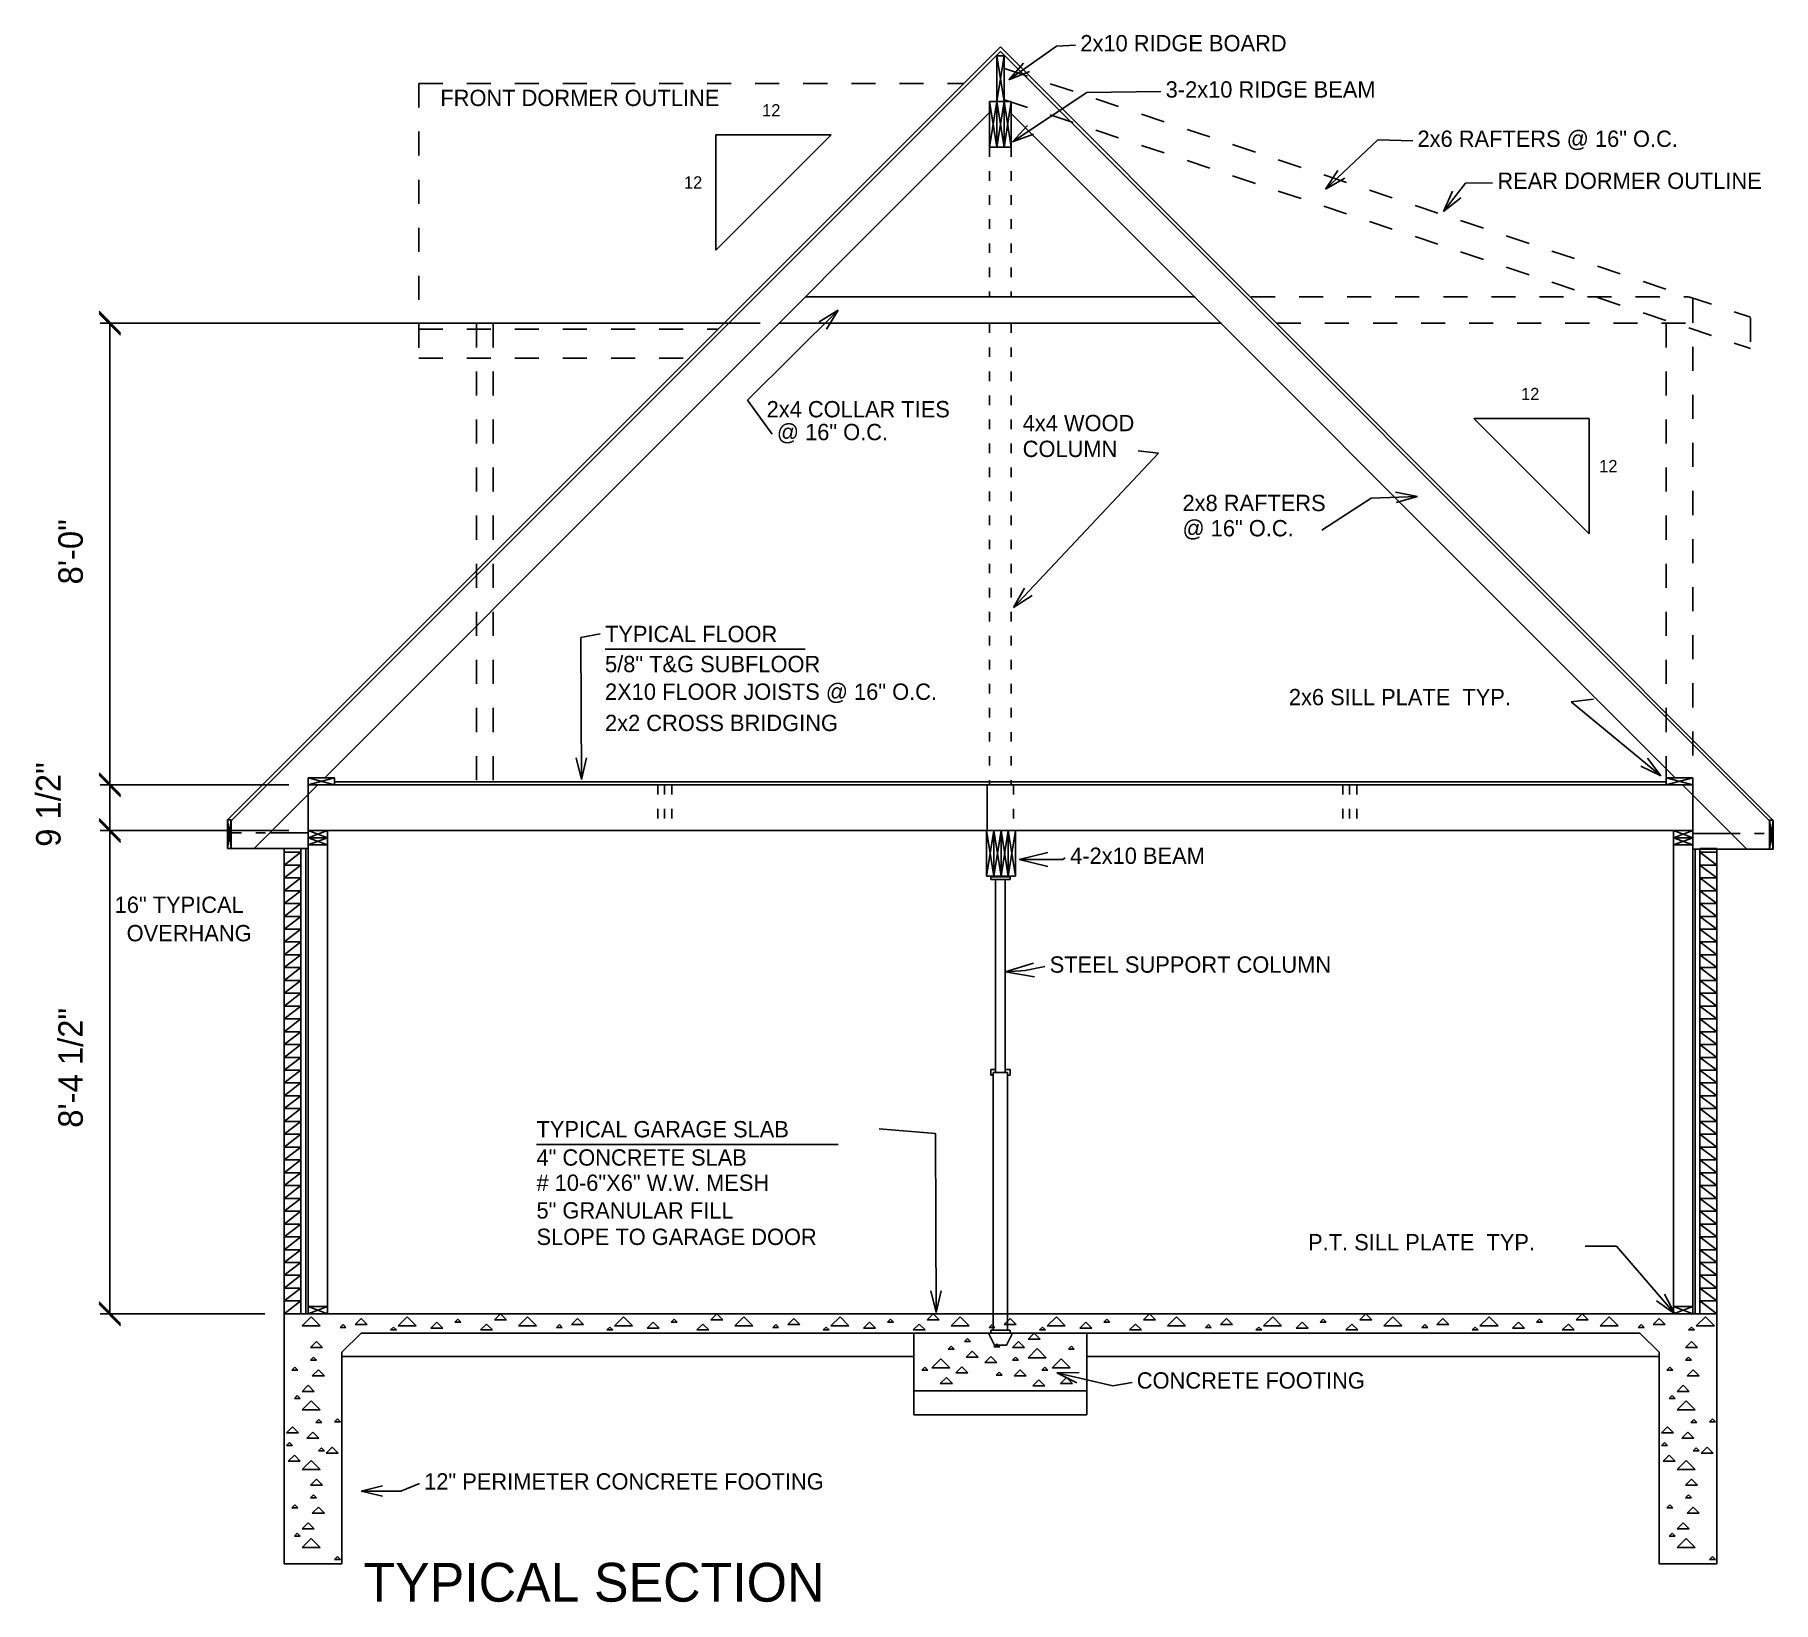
# Model space of a CAD drawing. Extents: x -337 to 25, y 2057 to 2383.
import ezdxf

# ---------------------------------------------------------------- set-up
doc = ezdxf.new("R2010")
doc.units = 0
doc.linetypes.add('MEDIUM', pattern=[10, 5, -5])
doc.linetypes.add('SMALL', pattern=[5, 2, -3])
for name, color, linetype in [('LAYER_11', 11, 'CONTINUOUS'), ('LAYER_12', 12, 'CONTINUOUS'), ('LAYER_14', 14, 'CONTINUOUS'), ('LAYER_2', 2, 'CONTINUOUS'), ('LAYER_3', 3, 'CONTINUOUS'), ('LAYER_4', 4, 'CONTINUOUS')]:
    doc.layers.add(name, color=color, linetype=linetype)

msp = doc.modelspace()

# ---------------------------------------------------------------- linework, layer by layer
at = {"layer": 'LAYER_11'}
for p, q in [((-318.75, 2321.25), (-323.25, 2325.75)), ((-318.75, 2321), (-323.25, 2325.5)), ((-318.75, 2320.75), (-323.25, 2325.25)), ((-321, 2227.25), (-321, 2323.25)), ((-318.75, 2225.25), (-323.25, 2229.75)), ((-323.25, 2229.75), (-318.75, 2225.25)), ((-318.75, 2225), (-323.25, 2229.5)), ((-323.25, 2229.5), (-318.75, 2225)), ((-318.75, 2224.75), (-323.25, 2229.25)), ((-323.25, 2229.25), (-318.75, 2224.75)), ((-321, 2217.75), (-321, 2227.25)), ((-318.75, 2215.75), (-323.25, 2220.25)), ((-323.25, 2220.25), (-318.75, 2215.75)), ((-318.75, 2215.5), (-323.25, 2220)), ((-323.25, 2220), (-318.75, 2215.5)), ((-318.75, 2215.25), (-323.25, 2219.75)), ((-323.25, 2219.75), (-318.75, 2215.25)), ((-321, 2117.25), (-321, 2217.75)), ((-323.25, 2119.75), (-318.75, 2115.25)), ((-323.25, 2119.5), (-318.75, 2115)), ((-323.25, 2119.25), (-318.75, 2114.75))]:
    msp.add_line(p, q, dxfattribs=at)
at = {"layer": 'LAYER_14'}
for p, q in [((-194.94, 2362.47), (-170.94, 2362.47)), ((-194.94, 2362.47), (-194.94, 2338.47)), ((-194.94, 2338.47), (-170.94, 2362.47)), ((-13.31, 2303.47), (-37.31, 2303.47)), ((-13.31, 2279.47), (-37.31, 2303.47)), ((-13.31, 2303.47), (-13.31, 2279.47)), ((-137.75, 2208.12), (-137.75, 2207.56)), ((-133.75, 2208.12), (-137.75, 2208.12)), ((-133.75, 2207.56), (-137.75, 2207.56)), ((-136.75, 2207.56), (-136.75, 2167.46)), ((-134.75, 2207.56), (-134.75, 2167.46)), ((-133.75, 2208.12), (-133.75, 2207.56)), ((-137.75, 2168.03), (-136.75, 2168.03)), ((-137.75, 2168.03), (-137.75, 2166.9)), ((-137.75, 2166.9), (-137.25, 2166.9)), ((-137.25, 2167.46), (-137.25, 2113.81)), ((-137.25, 2167.46), (-134.25, 2167.46)), ((-134.75, 2168.03), (-133.75, 2168.03)), ((-134.25, 2167.46), (-134.25, 2113.81)), ((-134.25, 2166.9), (-133.75, 2166.9)), ((-133.75, 2168.03), (-133.75, 2166.9)), ((-137.75, 2113.81), (-137.75, 2113.25)), ((-133.75, 2113.81), (-137.75, 2113.81)), ((-133.75, 2113.25), (-137.75, 2113.25)), ((-133.75, 2113.81), (-133.75, 2113.25))]:
    msp.add_line(p, q, dxfattribs=at)
at = {"layer": 'LAYER_2'}
for p, q in [((-296.5, 2220), (-135.75, 2380.75)), ((-295.75, 2219.75), (-135.75, 2379.75)), ((-135.75, 2380.75), (25, 2219.87)), ((-135.75, 2379.75), (24.25, 2219.75)), ((-136.5, 2378.88), (-135, 2378.88)), ((-136.5, 2378.88), (-136.5, 2369.38)), ((-136.5, 2369.38), (-135, 2378.88)), ((-135, 2369.38), (-136.5, 2378.88)), ((-135, 2378.88), (-135, 2369.38)), ((-138, 2369.38), (-136.5, 2369.38)), ((-138, 2369.38), (-138, 2359.88)), ((-138, 2359.88), (-136.5, 2369.38)), ((-136.5, 2359.88), (-138, 2369.38)), ((-136.5, 2369.5), (-136.5, 2368.5)), ((-136.5, 2369.38), (-135, 2369.38)), ((-136.5, 2369.38), (-135, 2369.38)), ((-136.5, 2369.38), (-136.5, 2359.88)), ((-136.5, 2359.88), (-135, 2369.38)), ((-135, 2359.88), (-136.5, 2369.38)), ((-136.5, 2369.38), (-136.5, 2359.88)), ((-135, 2369.5), (-135, 2368.5)), ((-135, 2369.38), (-135, 2359.88)), ((-135, 2369.38), (-133.5, 2369.38)), ((-135, 2369.38), (-135, 2359.88)), ((-135, 2359.88), (-133.5, 2369.38)), ((-133.5, 2359.88), (-135, 2369.38)), ((-133.5, 2369.38), (-133.5, 2359.88)), ((-276.25, 2228.75), (-138.12, 2367)), ((-133.5, 2366.88), (4.62, 2228.75)), ((-138, 2359.88), (-136.5, 2359.88)), ((-136.5, 2359.88), (-135, 2359.88)), ((-135, 2359.88), (-133.5, 2359.88)), ((-176.25, 2328.75), (-95.25, 2328.75)), ((-181.75, 2323.25), (-89.75, 2323.25)), ((-279.75, 2228.75), (-274.25, 2228.75)), ((-279.75, 2228.75), (-279.75, 2227.25)), ((-279.75, 2227.25), (-274.25, 2228.75)), ((-274.25, 2227.25), (-279.75, 2228.75)), ((-274.25, 2228.75), (-274.25, 2227.25)), ((-274.25, 2227.88), (2.75, 2227.88)), ((2.75, 2228.75), (8.25, 2228.75)), ((2.75, 2228.75), (2.75, 2227.25)), ((2.75, 2227.25), (8.25, 2228.75)), ((8.25, 2227.25), (2.75, 2228.75)), ((8.25, 2228.75), (8.25, 2227.25)), ((-291, 2214), (-277.75, 2227.25)), ((-279.75, 2227.25), (8.25, 2227.25)), ((-279.75, 2227.25), (-279.75, 2217.75)), ((-279.75, 2227.25), (-274.25, 2227.25)), ((-138.5, 2227.25), (-138.5, 2217.75)), ((2.75, 2227.25), (8.25, 2227.25)), ((6.12, 2227.25), (19.5, 2213.88)), ((8.25, 2227.25), (8.25, 2217.75)), ((-296.5, 2220), (-295.75, 2220)), ((-296.5, 2220), (-296.5, 2214)), ((-296.5, 2214), (-295.75, 2220)), ((-295.75, 2214), (-296.5, 2220)), ((-295.75, 2220), (-295.75, 2214)), ((-287.75, 2217.25), (-279.75, 2217.25)), ((-279.75, 2217.75), (8.25, 2217.75)), ((-279.75, 2217.75), (-279.75, 2117.25)), ((-275.75, 2217.75), (-279.75, 2217.75)), ((-279.75, 2216.25), (-275.75, 2217.75)), ((-279.75, 2217.75), (-275.75, 2216.25)), ((-275.75, 2217.75), (-275.75, 2117.25)), ((-138.62, 2217.75), (-137.12, 2217.75)), ((-138.62, 2217.75), (-138.62, 2208.25)), ((-138.62, 2208.25), (-137.12, 2217.75)), ((-137.12, 2208.25), (-138.62, 2217.75)), ((-137.12, 2217.75), (-137.12, 2208.25)), ((-137.12, 2217.75), (-135.62, 2217.75)), ((-137.12, 2217.75), (-137.12, 2208.25)), ((-137.12, 2208.25), (-135.62, 2217.75)), ((-135.62, 2208.25), (-137.12, 2217.75)), ((-135.62, 2217.75), (-135.62, 2208.25)), ((-135.62, 2217.75), (-134.12, 2217.75)), ((-135.62, 2217.75), (-135.62, 2208.25)), ((-135.62, 2208.25), (-134.12, 2217.75)), ((-134.12, 2208.25), (-135.62, 2217.75)), ((-134.12, 2217.75), (-134.12, 2208.25)), ((-134.12, 2217.75), (-132.62, 2217.75)), ((-134.12, 2217.75), (-134.12, 2208.25)), ((-134.12, 2208.25), (-132.62, 2217.75)), ((-132.62, 2208.25), (-134.12, 2217.75)), ((-132.62, 2217.75), (-132.62, 2208.25)), ((4.25, 2217.75), (4.25, 2117.25)), ((8.25, 2217.75), (4.25, 2217.75)), ((4.25, 2216.25), (8.25, 2217.75)), ((4.25, 2217.75), (8.25, 2216.25)), ((8.25, 2217.75), (8.25, 2117.25)), ((8.25, 2217.12), (16.12, 2217.12)), ((24.25, 2219.88), (25, 2219.88)), ((24.25, 2219.88), (24.25, 2213.88)), ((24.25, 2213.88), (25, 2219.88)), ((25, 2213.88), (24.25, 2219.88)), ((25, 2219.88), (25, 2213.88)), ((-296.5, 2214), (-279.75, 2214)), ((-296.5, 2214), (-295.75, 2214)), ((-284.75, 2214), (-281.25, 2214)), ((-284.75, 2214), (-284.75, 2117.25)), ((-284.75, 2213.25), (-281.25, 2213.25)), ((-284.75, 2210.58), (-281.25, 2213.25)), ((-281.25, 2214), (-281.25, 2117.25)), ((-280.25, 2214), (-280.25, 2117.25)), ((-279.75, 2216.25), (-275.75, 2216.25)), ((-279.75, 2216.25), (-275.75, 2214.75)), ((-279.75, 2214.75), (-275.75, 2216.25)), ((-279.75, 2214.75), (-275.75, 2214.75)), ((4.25, 2216.25), (8.25, 2216.25)), ((4.25, 2216.25), (8.25, 2214.75)), ((4.25, 2214.75), (8.25, 2216.25)), ((4.25, 2214.75), (8.25, 2214.75)), ((8.25, 2213.88), (25, 2213.88)), ((8.75, 2213.88), (8.75, 2117.25)), ((9.75, 2214), (13.25, 2214)), ((9.75, 2214), (9.75, 2117.25)), ((9.75, 2213.25), (13.25, 2213.25)), ((13.25, 2210.58), (9.75, 2213.25)), ((13.25, 2214), (13.25, 2117.25)), ((24.25, 2213.88), (25, 2213.88)), ((-284.75, 2210.58), (-281.25, 2210.58)), ((-284.75, 2207.91), (-281.25, 2210.58)), ((9.75, 2210.58), (13.25, 2210.58)), ((13.25, 2207.91), (9.75, 2210.58)), ((-284.75, 2207.91), (-281.25, 2207.91)), ((-284.75, 2205.25), (-281.25, 2207.91)), ((-138.62, 2208.25), (-137.12, 2208.25)), ((-137.12, 2208.25), (-135.62, 2208.25)), ((-135.62, 2208.25), (-134.12, 2208.25)), ((-134.12, 2208.25), (-132.62, 2208.25)), ((9.75, 2207.91), (13.25, 2207.91)), ((13.25, 2205.25), (9.75, 2207.91)), ((-284.75, 2205.25), (-281.25, 2205.25)), ((-284.75, 2202.58), (-281.25, 2205.25)), ((-284.75, 2202.58), (-281.25, 2202.58)), ((-284.75, 2199.91), (-281.25, 2202.58)), ((9.75, 2205.25), (13.25, 2205.25)), ((13.25, 2202.58), (9.75, 2205.25)), ((9.75, 2202.58), (13.25, 2202.58)), ((13.25, 2199.91), (9.75, 2202.58)), ((-284.75, 2199.91), (-281.25, 2199.91)), ((-284.75, 2197.25), (-281.25, 2199.91)), ((9.75, 2199.91), (13.25, 2199.91)), ((13.25, 2197.25), (9.75, 2199.91)), ((-284.75, 2197.25), (-281.25, 2197.25)), ((-284.75, 2194.58), (-281.25, 2197.25)), ((9.75, 2197.25), (13.25, 2197.25)), ((13.25, 2194.58), (9.75, 2197.25)), ((-284.75, 2194.58), (-281.25, 2194.58)), ((-284.75, 2191.91), (-281.25, 2194.58)), ((-284.75, 2191.91), (-281.25, 2191.91)), ((-284.75, 2189.25), (-281.25, 2191.91)), ((9.75, 2194.58), (13.25, 2194.58)), ((13.25, 2191.91), (9.75, 2194.58)), ((9.75, 2191.91), (13.25, 2191.91)), ((13.25, 2189.25), (9.75, 2191.91)), ((-284.75, 2189.25), (-281.25, 2189.25)), ((-284.75, 2186.58), (-281.25, 2189.25)), ((9.75, 2189.25), (13.25, 2189.25)), ((13.25, 2186.58), (9.75, 2189.25)), ((-284.75, 2186.58), (-281.25, 2186.58)), ((-284.75, 2183.91), (-281.25, 2186.58)), ((9.75, 2186.58), (13.25, 2186.58)), ((13.25, 2183.91), (9.75, 2186.58)), ((-284.75, 2183.91), (-281.25, 2183.91)), ((-284.75, 2181.25), (-281.25, 2183.91)), ((-284.75, 2181.25), (-281.25, 2181.25)), ((-284.75, 2178.58), (-281.25, 2181.25)), ((9.75, 2183.91), (13.25, 2183.91)), ((13.25, 2181.25), (9.75, 2183.91)), ((9.75, 2181.25), (13.25, 2181.25)), ((13.25, 2178.58), (9.75, 2181.25)), ((-284.75, 2178.58), (-281.25, 2178.58)), ((-284.75, 2175.91), (-281.25, 2178.58)), ((9.75, 2178.58), (13.25, 2178.58)), ((13.25, 2175.91), (9.75, 2178.58)), ((-284.75, 2175.91), (-281.25, 2175.91)), ((-284.75, 2173.25), (-281.25, 2175.91)), ((9.75, 2175.91), (13.25, 2175.91)), ((13.25, 2173.25), (9.75, 2175.91)), ((-284.75, 2173.25), (-281.25, 2173.25)), ((-284.75, 2170.58), (-281.25, 2173.25)), ((-284.75, 2170.58), (-281.25, 2170.58)), ((-284.75, 2167.92), (-281.25, 2170.58)), ((9.75, 2173.25), (13.25, 2173.25)), ((13.25, 2170.58), (9.75, 2173.25)), ((9.75, 2170.58), (13.25, 2170.58)), ((13.25, 2167.92), (9.75, 2170.58)), ((-284.75, 2167.92), (-281.25, 2167.92)), ((-284.75, 2165.25), (-281.25, 2167.92)), ((9.75, 2167.92), (13.25, 2167.92)), ((13.25, 2165.25), (9.75, 2167.92)), ((-284.75, 2165.25), (-281.25, 2165.25)), ((-284.75, 2162.58), (-281.25, 2165.25)), ((-284.75, 2162.58), (-281.25, 2162.58)), ((-284.75, 2159.92), (-281.25, 2162.58)), ((9.75, 2165.25), (13.25, 2165.25)), ((13.25, 2162.58), (9.75, 2165.25)), ((9.75, 2162.58), (13.25, 2162.58)), ((13.25, 2159.92), (9.75, 2162.58)), ((-284.75, 2159.92), (-281.25, 2159.92)), ((-284.75, 2157.25), (-281.25, 2159.92)), ((9.75, 2159.92), (13.25, 2159.92)), ((13.25, 2157.25), (9.75, 2159.92)), ((-284.75, 2157.25), (-281.25, 2157.25)), ((-284.75, 2154.58), (-281.25, 2157.25)), ((9.75, 2157.25), (13.25, 2157.25)), ((13.25, 2154.58), (9.75, 2157.25)), ((-284.75, 2154.58), (-281.25, 2154.58)), ((-284.75, 2151.92), (-281.25, 2154.58)), ((-284.75, 2151.92), (-281.25, 2151.92)), ((-284.75, 2149.25), (-281.25, 2151.92)), ((9.75, 2154.58), (13.25, 2154.58)), ((13.25, 2151.92), (9.75, 2154.58)), ((9.75, 2151.92), (13.25, 2151.92)), ((13.25, 2149.25), (9.75, 2151.92)), ((-284.75, 2149.25), (-281.25, 2149.25)), ((-284.75, 2146.58), (-281.25, 2149.25)), ((9.75, 2149.25), (13.25, 2149.25)), ((13.25, 2146.58), (9.75, 2149.25)), ((-284.75, 2146.58), (-281.25, 2146.58)), ((-284.75, 2143.92), (-281.25, 2146.58)), ((9.75, 2146.58), (13.25, 2146.58)), ((13.25, 2143.92), (9.75, 2146.58)), ((-284.75, 2143.92), (-281.25, 2143.92)), ((-284.75, 2141.25), (-281.25, 2143.92)), ((-284.75, 2141.25), (-281.25, 2141.25)), ((-284.75, 2138.58), (-281.25, 2141.25)), ((9.75, 2143.92), (13.25, 2143.92)), ((13.25, 2141.25), (9.75, 2143.92)), ((9.75, 2141.25), (13.25, 2141.25)), ((13.25, 2138.58), (9.75, 2141.25)), ((-284.75, 2138.58), (-281.25, 2138.58)), ((-284.75, 2135.92), (-281.25, 2138.58)), ((9.75, 2138.58), (13.25, 2138.58)), ((13.25, 2135.92), (9.75, 2138.58)), ((-284.75, 2135.92), (-281.25, 2135.92)), ((-284.75, 2133.25), (-281.25, 2135.92)), ((9.75, 2135.92), (13.25, 2135.92)), ((13.25, 2133.25), (9.75, 2135.92)), ((-284.75, 2133.25), (-281.25, 2133.25)), ((-284.75, 2130.58), (-281.25, 2133.25)), ((-284.75, 2130.58), (-281.25, 2130.58)), ((-284.75, 2127.92), (-281.25, 2130.58)), ((9.75, 2133.25), (13.25, 2133.25)), ((13.25, 2130.58), (9.75, 2133.25)), ((9.75, 2130.58), (13.25, 2130.58)), ((13.25, 2127.92), (9.75, 2130.58)), ((-284.75, 2127.92), (-281.25, 2127.92)), ((-284.75, 2125.25), (-281.25, 2127.92)), ((9.75, 2127.92), (13.25, 2127.92)), ((13.25, 2125.25), (9.75, 2127.92)), ((-284.75, 2125.25), (-281.25, 2125.25)), ((-284.75, 2122.58), (-281.25, 2125.25)), ((9.75, 2125.25), (13.25, 2125.25)), ((13.25, 2122.58), (9.75, 2125.25)), ((-284.75, 2122.58), (-281.25, 2122.58)), ((-284.75, 2119.92), (-281.25, 2122.58)), ((-284.75, 2119.92), (-281.25, 2119.92)), ((-284.75, 2117.25), (-281.25, 2119.92)), ((9.75, 2122.58), (13.25, 2122.58)), ((13.25, 2119.92), (9.75, 2122.58)), ((9.75, 2119.92), (13.25, 2119.92)), ((13.25, 2117.25), (9.75, 2119.92)), ((-284.75, 2117.25), (-281.25, 2117.25)), ((-284.75, 2117.25), (13.25, 2117.25)), ((-284.75, 2117.25), (-284.75, 2117.25)), ((-284.75, 2117.25), (-284.75, 2117.25)), ((-284.75, 2117.25), (-284.75, 2065.25)), ((-281, 2114.75), (-279.12, 2116.62)), ((-279.75, 2118.75), (-275.75, 2118.75)), ((-279.75, 2118.75), (-275.75, 2117.25)), ((-279.75, 2117.25), (-275.75, 2118.75)), ((-275.75, 2117.25), (-279.75, 2117.25)), ((-279.12, 2116.62), (-277.25, 2114.75)), ((-270, 2115), (-268.75, 2116.25)), ((-268.75, 2116.25), (-267.5, 2115)), ((-261, 2114.75), (-259.12, 2116.62)), ((-259.12, 2116.62), (-257.25, 2114.75)), ((-254.25, 2114.25), (-253, 2115.5)), ((-253, 2115.5), (-251.75, 2114.25)), ((-249.25, 2115.5), (-248.62, 2116.12)), ((-249.25, 2115.5), (-248, 2115.5)), ((-248.62, 2116.12), (-248, 2115.5)), ((-241, 2116), (-239.75, 2117.25)), ((-241, 2116), (-238.5, 2116)), ((-239.75, 2117.25), (-238.5, 2116)), ((-236, 2114.75), (-234.12, 2116.62)), ((-234.12, 2116.62), (-232.25, 2114.75)), ((-225, 2115), (-223.75, 2116.25)), ((-223.75, 2116.25), (-222.5, 2115)), ((-216, 2114.75), (-214.12, 2116.62)), ((-214.12, 2116.62), (-212.25, 2114.75)), ((-209.25, 2114.25), (-208, 2115.5)), ((-208, 2115.5), (-206.75, 2114.25)), ((-204.25, 2115.5), (-203.62, 2116.12)), ((-204.25, 2115.5), (-203, 2115.5)), ((-203.62, 2116.12), (-203, 2115.5)), ((-196, 2116), (-194.75, 2117.25)), ((-196, 2116), (-193.5, 2116)), ((-194.75, 2117.25), (-193.5, 2116)), ((-191, 2114.75), (-189.12, 2116.62)), ((-189.12, 2116.62), (-187.25, 2114.75)), ((-180, 2115), (-178.75, 2116.25)), ((-178.75, 2116.25), (-177.5, 2115)), ((-171, 2114.75), (-169.12, 2116.62)), ((-169.12, 2116.62), (-167.25, 2114.75)), ((-164.25, 2114.25), (-163, 2115.5)), ((-163, 2115.5), (-161.75, 2114.25)), ((-159.25, 2115.5), (-158.62, 2116.12)), ((-159.25, 2115.5), (-158, 2115.5)), ((-158.62, 2116.12), (-158, 2115.5)), ((-151, 2116), (-149.75, 2117.25)), ((-151, 2116), (-148.5, 2116)), ((-149.75, 2117.25), (-148.5, 2116)), ((-146, 2114.75), (-144.12, 2116.62)), ((-144.12, 2116.62), (-142.25, 2114.75)), ((-135, 2115), (-133.75, 2116.25)), ((-133.75, 2116.25), (-132.5, 2115)), ((-126, 2114.75), (-124.12, 2116.62)), ((-124.12, 2116.62), (-122.25, 2114.75)), ((-119.25, 2114.25), (-118, 2115.5)), ((-118, 2115.5), (-116.75, 2114.25)), ((-114.25, 2115.5), (-113.62, 2116.12)), ((-114.25, 2115.5), (-113, 2115.5)), ((-113.62, 2116.12), (-113, 2115.5)), ((-106, 2116), (-104.75, 2117.25)), ((-106, 2116), (-103.5, 2116)), ((-104.75, 2117.25), (-103.5, 2116)), ((-101, 2114.75), (-99.12, 2116.62)), ((-99.12, 2116.62), (-97.25, 2114.75)), ((-90, 2115), (-88.75, 2116.25)), ((-88.75, 2116.25), (-87.5, 2115)), ((-81, 2114.75), (-79.12, 2116.62)), ((-79.12, 2116.62), (-77.25, 2114.75)), ((-74.25, 2114.25), (-73, 2115.5)), ((-73, 2115.5), (-71.75, 2114.25)), ((-69.25, 2115.5), (-68.62, 2116.12)), ((-69.25, 2115.5), (-68, 2115.5)), ((-68.62, 2116.12), (-68, 2115.5)), ((-61, 2116), (-59.75, 2117.25)), ((-61, 2116), (-58.5, 2116)), ((-59.75, 2117.25), (-58.5, 2116)), ((-56, 2114.75), (-54.12, 2116.62)), ((-54.12, 2116.62), (-52.25, 2114.75)), ((-45, 2115), (-43.75, 2116.25)), ((-43.75, 2116.25), (-42.5, 2115)), ((-36, 2114.75), (-34.12, 2116.62)), ((-34.12, 2116.62), (-32.25, 2114.75)), ((-29.25, 2114.25), (-28, 2115.5)), ((-28, 2115.5), (-26.75, 2114.25)), ((-24.25, 2115.5), (-23.62, 2116.12)), ((-24.25, 2115.5), (-23, 2115.5)), ((-23.62, 2116.12), (-23, 2115.5)), ((-16, 2116), (-14.75, 2117.25)), ((-16, 2116), (-13.5, 2116)), ((-14.75, 2117.25), (-13.5, 2116)), ((-11, 2114.75), (-9.12, 2116.62)), ((-9.12, 2116.62), (-7.25, 2114.75)), ((0, 2115), (1.25, 2116.25)), ((1.25, 2116.25), (2.5, 2115)), ((4.25, 2118.75), (8.25, 2118.75)), ((4.25, 2118.75), (8.25, 2117.25)), ((4.25, 2117.25), (8.25, 2118.75)), ((8.25, 2117.25), (4.25, 2117.25)), ((9, 2114.75), (10.88, 2116.62)), ((9.75, 2117.25), (13.25, 2117.25)), ((10.88, 2116.62), (12.75, 2114.75)), ((13.25, 2117.25), (13.25, 2117.25)), ((13.25, 2117.25), (13.25, 2117.25)), ((13.25, 2065.25), (13.25, 2117.25)), ((-281, 2114.75), (-277.25, 2114.75)), ((-273.12, 2114.38), (-272.5, 2115)), ((-273.12, 2114.38), (-271.88, 2114.38)), ((-268.75, 2113.25), (-272.75, 2109.25)), ((-272.5, 2115), (-271.88, 2114.38)), ((-270, 2115), (-267.5, 2115)), ((-268.75, 2113.25), (-2.75, 2113.25)), ((-262.62, 2113.88), (-262, 2114.5)), ((-262.62, 2113.88), (-261.38, 2113.88)), ((-262, 2114.5), (-261.38, 2113.88)), ((-261, 2114.75), (-257.25, 2114.75)), ((-254.25, 2114.25), (-251.75, 2114.25)), ((-243.88, 2113.88), (-242.62, 2115.12)), ((-243.88, 2113.88), (-241.38, 2113.88)), ((-242.62, 2115.12), (-241.38, 2113.88)), ((-236, 2114.75), (-232.25, 2114.75)), ((-228.12, 2114.38), (-227.5, 2115)), ((-228.12, 2114.38), (-226.88, 2114.38)), ((-227.5, 2115), (-226.88, 2114.38)), ((-225, 2115), (-222.5, 2115)), ((-217.62, 2113.88), (-217, 2114.5)), ((-217.62, 2113.88), (-216.38, 2113.88)), ((-217, 2114.5), (-216.38, 2113.88)), ((-216, 2114.75), (-212.25, 2114.75)), ((-209.25, 2114.25), (-206.75, 2114.25)), ((-198.88, 2113.88), (-197.62, 2115.12)), ((-198.88, 2113.88), (-196.38, 2113.88)), ((-197.62, 2115.12), (-196.38, 2113.88)), ((-191, 2114.75), (-187.25, 2114.75)), ((-183.12, 2114.38), (-182.5, 2115)), ((-183.12, 2114.38), (-181.88, 2114.38)), ((-182.5, 2115), (-181.88, 2114.38)), ((-180, 2115), (-177.5, 2115)), ((-172.62, 2113.88), (-172, 2114.5)), ((-172.62, 2113.88), (-171.38, 2113.88)), ((-172, 2114.5), (-171.38, 2113.88)), ((-171, 2114.75), (-167.25, 2114.75)), ((-164.25, 2114.25), (-161.75, 2114.25)), ((-153.88, 2113.88), (-152.62, 2115.12)), ((-153.88, 2113.88), (-151.38, 2113.88)), ((-153.75, 2113.25), (-153.75, 2101.25)), ((-153.75, 2113.25), (-138.25, 2113.25)), ((-152.62, 2115.12), (-151.38, 2113.88)), ((-146, 2114.75), (-142.25, 2114.75)), ((-143.25, 2111.5), (-142.62, 2112.12)), ((-142.62, 2112.12), (-142, 2111.5)), ((-138.25, 2113.25), (-137, 2110.75)), ((-138.12, 2114.38), (-137.5, 2115)), ((-138.12, 2114.38), (-136.88, 2114.38)), ((-137.5, 2115), (-136.88, 2114.38)), ((-135, 2115), (-132.5, 2115)), ((-133.25, 2113.25), (-134.5, 2110.75)), ((-117.75, 2113.25), (-133.25, 2113.25)), ((-130, 2112), (-128.75, 2113.25)), ((-130, 2112), (-127.5, 2112)), ((-128.75, 2113.25), (-127.5, 2112)), ((-127.62, 2113.88), (-127, 2114.5)), ((-127.62, 2113.88), (-126.38, 2113.88)), ((-127, 2114.5), (-126.38, 2113.88)), ((-126, 2114.75), (-122.25, 2114.75)), ((-119.25, 2114.25), (-116.75, 2114.25)), ((-117.75, 2113.25), (-117.75, 2101.25)), ((-108.88, 2113.88), (-107.62, 2115.12)), ((-108.88, 2113.88), (-106.38, 2113.88)), ((-107.62, 2115.12), (-106.38, 2113.88)), ((-101, 2114.75), (-97.25, 2114.75)), ((-93.12, 2114.38), (-92.5, 2115)), ((-93.12, 2114.38), (-91.88, 2114.38)), ((-92.5, 2115), (-91.88, 2114.38)), ((-90, 2115), (-87.5, 2115)), ((-82.62, 2113.88), (-82, 2114.5)), ((-82.62, 2113.88), (-81.38, 2113.88)), ((-82, 2114.5), (-81.38, 2113.88)), ((-81, 2114.75), (-77.25, 2114.75)), ((-74.25, 2114.25), (-71.75, 2114.25)), ((-63.88, 2113.88), (-62.62, 2115.12)), ((-63.88, 2113.88), (-61.38, 2113.88)), ((-62.62, 2115.12), (-61.38, 2113.88)), ((-56, 2114.75), (-52.25, 2114.75)), ((-48.12, 2114.38), (-47.5, 2115)), ((-48.12, 2114.38), (-46.88, 2114.38)), ((-47.5, 2115), (-46.88, 2114.38)), ((-45, 2115), (-42.5, 2115)), ((-37.62, 2113.88), (-37, 2114.5)), ((-37.62, 2113.88), (-36.38, 2113.88)), ((-37, 2114.5), (-36.38, 2113.88)), ((-36, 2114.75), (-32.25, 2114.75)), ((-29.25, 2114.25), (-26.75, 2114.25)), ((-18.88, 2113.88), (-17.62, 2115.12)), ((-18.88, 2113.88), (-16.38, 2113.88)), ((-17.62, 2115.12), (-16.38, 2113.88)), ((-11, 2114.75), (-7.25, 2114.75)), ((-3.12, 2114.38), (-2.5, 2115)), ((-3.12, 2114.38), (-1.88, 2114.38)), ((1.25, 2109.25), (-2.75, 2113.25)), ((-2.5, 2115), (-1.88, 2114.38)), ((0, 2115), (2.5, 2115)), ((7.38, 2113.88), (8, 2114.5)), ((7.38, 2113.88), (8.62, 2113.88)), ((8, 2114.5), (8.62, 2113.88)), ((9, 2114.75), (12.75, 2114.75)), ((-279.25, 2110.25), (-278, 2111.5)), ((-279.25, 2110.25), (-276.75, 2110.25)), ((-279.25, 2107.62), (-278.62, 2108.25)), ((-278.62, 2108.25), (-278, 2107.62)), ((-278, 2111.5), (-276.75, 2110.25)), ((-272.75, 2065.25), (-272.75, 2109.25)), ((-272.75, 2108.38), (-153.88, 2108.38)), ((-146.62, 2109.88), (-146, 2110.5)), ((-146.62, 2109.88), (-145.38, 2109.88)), ((-146, 2110.5), (-145.38, 2109.88)), ((-143.25, 2111.5), (-142, 2111.5)), ((-142.88, 2108.25), (-141.62, 2109.5)), ((-142.88, 2108.25), (-140.38, 2108.25)), ((-141.62, 2109.5), (-140.38, 2108.25)), ((-139, 2107.12), (-137.75, 2108.38)), ((-137.75, 2108.38), (-136.5, 2107.12)), ((-137.12, 2110.38), (-136.5, 2111)), ((-137.12, 2110.38), (-135.88, 2110.38)), ((-137, 2110.75), (-134.5, 2110.75)), ((-136.5, 2111), (-135.88, 2110.38)), ((-133.25, 2110.25), (-132, 2111.5)), ((-133.25, 2110.25), (-130.75, 2110.25)), ((-133.25, 2107.62), (-132.62, 2108.25)), ((-132.62, 2108.25), (-132, 2107.62)), ((-132, 2111.5), (-130.75, 2110.25)), ((-130, 2108.12), (-128.12, 2110)), ((-128.12, 2110), (-126.25, 2108.12)), ((-121.62, 2109.88), (-121, 2110.5)), ((-121.62, 2109.88), (-120.38, 2109.88)), ((-121, 2110.5), (-120.38, 2109.88)), ((-117.62, 2108.38), (1.25, 2108.38)), ((1.25, 2109.25), (1.25, 2065.25)), ((6.75, 2110.25), (8, 2111.5)), ((6.75, 2110.25), (9.25, 2110.25)), ((6.75, 2107.62), (7.38, 2108.25)), ((7.38, 2108.25), (8, 2107.62)), ((8, 2111.5), (9.25, 2110.25)), ((-283.12, 2105.5), (-282.5, 2106.12)), ((-283.12, 2105.5), (-281.88, 2105.5)), ((-282.5, 2106.12), (-281.88, 2105.5)), ((-279.25, 2107.62), (-278, 2107.62)), ((-278.88, 2104.38), (-277.62, 2105.62)), ((-277.62, 2105.62), (-276.38, 2104.38)), ((-153.75, 2105.5), (-153.75, 2096.25)), ((-152.12, 2105.5), (-151.5, 2106.12)), ((-152.12, 2105.5), (-150.88, 2105.5)), ((-151.5, 2106.12), (-150.88, 2105.5)), ((-150, 2106), (-148.12, 2107.88)), ((-150, 2106), (-146.25, 2106)), ((-148.12, 2107.88), (-146.25, 2106)), ((-145, 2105), (-143.75, 2106.25)), ((-145, 2105), (-142.5, 2105)), ((-143.75, 2106.25), (-142.5, 2105)), ((-139, 2107.12), (-136.5, 2107.12)), ((-136.62, 2104.5), (-136, 2105.12)), ((-136, 2105.12), (-135.38, 2104.5)), ((-133.25, 2107.62), (-132, 2107.62)), ((-132.88, 2104.38), (-131.62, 2105.62)), ((-131.62, 2105.62), (-130.38, 2104.38)), ((-130, 2108.12), (-126.25, 2108.12)), ((-127.12, 2105.5), (-126.5, 2106.12)), ((-127.12, 2105.5), (-125.88, 2105.5)), ((-126.5, 2106.12), (-125.88, 2105.5)), ((-125, 2106), (-123.12, 2107.88)), ((-125, 2106), (-121.25, 2106)), ((-123.12, 2107.88), (-121.25, 2106)), ((-117.75, 2105.38), (-117.75, 2096.25)), ((2.88, 2105.5), (3.5, 2106.12)), ((2.88, 2105.5), (4.12, 2105.5)), ((3.5, 2106.12), (4.12, 2105.5)), ((6.75, 2107.62), (8, 2107.62)), ((7.12, 2104.38), (8.38, 2105.62)), ((8.38, 2105.62), (9.62, 2104.38)), ((-281, 2101.12), (-279.75, 2102.38)), ((-281, 2101.12), (-278.5, 2101.12)), ((-279.75, 2102.38), (-278.5, 2101.12)), ((-278.88, 2104.38), (-276.38, 2104.38)), ((-153.75, 2101.25), (-117.75, 2101.25)), ((-148.25, 2102.75), (-147, 2104)), ((-148.25, 2102.75), (-145.75, 2102.75)), ((-147, 2104), (-145.75, 2102.75)), ((-136.62, 2104.5), (-135.38, 2104.5)), ((-132.88, 2104.38), (-130.38, 2104.38)), ((-129, 2102.25), (-127.75, 2103.5)), ((-129, 2102.25), (-126.5, 2102.25)), ((-127.75, 2103.5), (-126.5, 2102.25)), ((-123.25, 2102.75), (-122, 2104)), ((-123.25, 2102.75), (-120.75, 2102.75)), ((-122, 2104), (-120.75, 2102.75)), ((5, 2101.12), (6.25, 2102.38)), ((5, 2101.12), (7.5, 2101.12)), ((6.25, 2102.38), (7.5, 2101.12)), ((7.12, 2104.38), (9.62, 2104.38)), ((-282.62, 2099.62), (-282, 2100.25)), ((-282.62, 2099.62), (-281.38, 2099.62)), ((-282, 2100.25), (-281.38, 2099.62)), ((-281, 2097.25), (-279.12, 2099.12)), ((-279.12, 2099.12), (-277.25, 2097.25)), ((3.38, 2099.62), (4, 2100.25)), ((3.38, 2099.62), (4.62, 2099.62)), ((4, 2100.25), (4.62, 2099.62)), ((5, 2097.25), (6.88, 2099.12)), ((6.88, 2099.12), (8.75, 2097.25)), ((-281, 2097.25), (-277.25, 2097.25)), ((-278.12, 2094.62), (-277.5, 2095.25)), ((-278.12, 2094.62), (-276.88, 2094.62)), ((-277.5, 2095.25), (-276.88, 2094.62)), ((-274.25, 2094.75), (-273.62, 2095.38)), ((-274.25, 2094.75), (-273, 2094.75)), ((-273.62, 2095.38), (-273, 2094.75)), ((-153.75, 2096.25), (-117.75, 2096.25)), ((5, 2097.25), (8.75, 2097.25)), ((7.88, 2094.62), (8.5, 2095.25)), ((7.88, 2094.62), (9.12, 2094.62)), ((8.5, 2095.25), (9.12, 2094.62)), ((11.75, 2094.75), (12.38, 2095.38)), ((11.75, 2094.75), (13, 2094.75)), ((12.38, 2095.38), (13, 2094.75)), ((-284.25, 2092.5), (-283, 2093.75)), ((-284.25, 2092.5), (-281.75, 2092.5)), ((-284.25, 2089.88), (-283.62, 2090.5)), ((-283.62, 2090.5), (-283, 2089.88)), ((-283, 2093.75), (-281.75, 2092.5)), ((-280, 2091.38), (-278.75, 2092.62)), ((-280, 2091.38), (-277.5, 2091.38)), ((-278.75, 2092.62), (-277.5, 2091.38)), ((1.75, 2092.5), (3, 2093.75)), ((1.75, 2092.5), (4.25, 2092.5)), ((1.75, 2089.88), (2.38, 2090.5)), ((2.38, 2090.5), (3, 2089.88)), ((3, 2093.75), (4.25, 2092.5)), ((6, 2091.38), (7.25, 2092.62)), ((6, 2091.38), (8.5, 2091.38)), ((7.25, 2092.62), (8.5, 2091.38)), ((-284.25, 2089.88), (-283, 2089.88)), ((-283.88, 2086.62), (-282.62, 2087.88)), ((-283.88, 2086.62), (-281.38, 2086.62)), ((-282.62, 2087.88), (-281.38, 2086.62)), ((-281, 2084.88), (-279.12, 2086.75)), ((-279.12, 2086.75), (-277.25, 2084.88)), ((-277.62, 2088.75), (-277, 2089.38)), ((-277.62, 2088.75), (-276.38, 2088.75)), ((-277, 2089.38), (-276.38, 2088.75)), ((-276, 2088.25), (-274.75, 2089.5)), ((-276, 2088.25), (-273.5, 2088.25)), ((-274.75, 2089.5), (-273.5, 2088.25)), ((1.75, 2089.88), (3, 2089.88)), ((2.12, 2086.62), (3.38, 2087.88)), ((2.12, 2086.62), (4.62, 2086.62)), ((3.38, 2087.88), (4.62, 2086.62)), ((5, 2084.88), (6.88, 2086.75)), ((6.88, 2086.75), (8.75, 2084.88)), ((8.38, 2088.75), (9, 2089.38)), ((8.38, 2088.75), (9.62, 2088.75)), ((9, 2089.38), (9.62, 2088.75)), ((10, 2088.25), (11.25, 2089.5)), ((10, 2088.25), (12.5, 2088.25)), ((11.25, 2089.5), (12.5, 2088.25)), ((-281, 2084.88), (-277.25, 2084.88)), ((5, 2084.88), (8.75, 2084.88)), ((-279.25, 2081.62), (-278, 2082.88)), ((-279.25, 2081.62), (-276.75, 2081.62)), ((-279.25, 2079), (-278.62, 2079.62)), ((-278.62, 2079.62), (-278, 2079)), ((-278, 2082.88), (-276.75, 2081.62)), ((6.75, 2081.62), (8, 2082.88)), ((6.75, 2081.62), (9.25, 2081.62)), ((6.75, 2079), (7.38, 2079.62)), ((7.38, 2079.62), (8, 2079)), ((8, 2082.88), (9.25, 2081.62)), ((-283.12, 2076.88), (-282.5, 2077.5)), ((-283.12, 2076.88), (-281.88, 2076.88)), ((-282.5, 2077.5), (-281.88, 2076.88)), ((-279.25, 2079), (-278, 2079)), ((-278.88, 2075.75), (-277.62, 2077)), ((-278.88, 2075.75), (-276.38, 2075.75)), ((-277.62, 2077), (-276.38, 2075.75)), ((2.88, 2076.88), (3.5, 2077.5)), ((2.88, 2076.88), (4.12, 2076.88)), ((3.5, 2077.5), (4.12, 2076.88)), ((6.75, 2079), (8, 2079)), ((7.12, 2075.75), (8.38, 2077)), ((7.12, 2075.75), (9.62, 2075.75)), ((8.38, 2077), (9.62, 2075.75)), ((-281, 2072.5), (-279.75, 2073.75)), ((-281, 2072.5), (-278.5, 2072.5)), ((-279.75, 2073.75), (-278.5, 2072.5)), ((5, 2072.5), (6.25, 2073.75)), ((5, 2072.5), (7.5, 2072.5)), ((6.25, 2073.75), (7.5, 2072.5)), ((-282.62, 2071), (-282, 2071.62)), ((-282.62, 2071), (-281.38, 2071)), ((-282, 2071.62), (-281.38, 2071)), ((-281, 2068.62), (-279.12, 2070.5)), ((-281, 2068.62), (-277.25, 2068.62)), ((-279.12, 2070.5), (-277.25, 2068.62)), ((3.38, 2071), (4, 2071.62)), ((3.38, 2071), (4.62, 2071)), ((4, 2071.62), (4.62, 2071)), ((5, 2068.62), (6.88, 2070.5)), ((5, 2068.62), (8.75, 2068.62)), ((6.88, 2070.5), (8.75, 2068.62)), ((-272.75, 2065.25), (-284.75, 2065.25)), ((-274.25, 2066.12), (-273.62, 2066.75)), ((-274.25, 2066.12), (-273, 2066.12)), ((-273.62, 2066.75), (-273, 2066.12)), ((13.25, 2065.25), (1.25, 2065.25)), ((11.75, 2066.12), (12.38, 2066.75)), ((11.75, 2066.12), (13, 2066.12)), ((12.38, 2066.75), (13, 2066.12))]:
    msp.add_line(p, q, dxfattribs=at)
at = {"layer": 'LAYER_2', "linetype": 'MEDIUM'}
for p, q in [((-134.88, 2376.25), (20.25, 2324.5)), ((-256.75, 2373.12), (-256.75, 2316)), ((-256.75, 2373.12), (-143.38, 2373.12)), ((-134.88, 2369.75), (20.25, 2318)), ((-83.62, 2328.75), (7.38, 2328.75)), ((8.25, 2328.38), (8.25, 2227.25)), ((-256.75, 2322), (-194.62, 2322)), ((-244.75, 2323.25), (-244.75, 2227.88)), ((-244.75, 2323.25), (-241.25, 2323.25)), ((-241.25, 2323.25), (-241.25, 2227.88)), ((-78.25, 2323.25), (8.25, 2323.25)), ((2.75, 2323.25), (2.75, 2228.88)), ((20.25, 2324.38), (20.25, 2318)), ((-256.75, 2316), (-200.5, 2316))]:
    msp.add_line(p, q, dxfattribs=at)
at = {"layer": 'LAYER_2', "linetype": 'SMALL'}
for p, q in [((-138, 2359.88), (-138, 2328.75)), ((-133.5, 2359.88), (-133.5, 2328.75)), ((-138, 2323.25), (-138, 2227.25)), ((-133.5, 2323.25), (-133.5, 2227.25)), ((-207, 2227.25), (-207, 2217.75)), ((-205.62, 2227.25), (-205.62, 2217.75)), ((-204.12, 2227.25), (-204.12, 2217.75)), ((-133, 2227.25), (-133, 2217.75)), ((-64.5, 2227.25), (-64.5, 2217.75)), ((-63.12, 2227.25), (-63.12, 2217.75)), ((-61.62, 2227.25), (-61.62, 2217.75)), ((-295.62, 2217.25), (-287.75, 2217.25)), ((16.12, 2217.12), (24.38, 2217.12))]:
    msp.add_line(p, q, dxfattribs=at)
at = {"layer": 'LAYER_3'}
for p, q in [((-185.75, 2323.25), (-323, 2323.25)), ((-283.75, 2227.25), (-323, 2227.25)), ((-283.75, 2217.75), (-323, 2217.75)), ((-288.75, 2117.25), (-323, 2117.25))]:
    msp.add_line(p, q, dxfattribs=at)
at = {"layer": 'LAYER_4'}
for p, q in [((-124.12, 2380.88), (-134, 2373.88)), ((-120.12, 2381.07), (-124.12, 2380.88)), ((-130.95, 2377.36), (-134, 2373.88)), ((-129.71, 2375.6), (-134, 2373.88)), ((-117.75, 2371.25), (-133.25, 2361)), ((-102.38, 2371.45), (-117.75, 2371.25)), ((-130.09, 2364.38), (-133.25, 2361)), ((-128.9, 2362.58), (-133.25, 2361)), ((-57.25, 2361.38), (-68.12, 2351.12)), ((-50, 2361.2), (-57.25, 2361.38)), ((-65.59, 2355), (-68.12, 2351.12)), ((-64.11, 2353.43), (-68.12, 2351.12)), ((-39, 2352.38), (-43.62, 2346.5)), ((-41.69, 2350.7), (-43.62, 2346.5)), ((-33.38, 2352.45), (-39, 2352.38)), ((-39.99, 2349.37), (-43.62, 2346.5)), ((-188.38, 2307.25), (-169.5, 2326)), ((-173.45, 2323.59), (-169.5, 2326)), ((-171.93, 2322.06), (-169.5, 2326)), ((-183.25, 2300.2), (-188.38, 2307.25)), ((-107.12, 2296.7), (-102.88, 2296.25)), ((-102.88, 2296.25), (-133, 2264.12)), ((-68.88, 2280.2), (-58.62, 2286.88)), ((-58.62, 2286.88), (-49, 2287.25)), ((-53.54, 2288.15), (-49, 2287.25)), ((-53.45, 2286), (-49, 2287.25)), ((-130.71, 2268.14), (-133, 2264.12)), ((-129.14, 2266.67), (-133, 2264.12)), ((-219, 2258.7), (-223, 2257.88)), ((-223, 2257.88), (-222.88, 2228.38)), ((-218, 2255.45), (-176.38, 2255.45)), ((-12.38, 2245.07), (-17, 2244.5)), ((-17, 2244.5), (1.62, 2229.12)), ((-223.97, 2232.87), (-222.88, 2228.38)), ((-221.82, 2232.88), (-222.88, 2228.38)), ((-1.16, 2232.82), (1.62, 2229.12)), ((-2.53, 2231.16), (1.62, 2229.12)), ((-125.88, 2213.19), (-131.88, 2211.75)), ((-122.75, 2211.75), (-131.88, 2211.75)), ((-125.88, 2210.31), (-131.88, 2211.75)), ((-122.25, 2212.07), (-122.75, 2211.75)), ((-128.85, 2190.17), (-134.75, 2188.38)), ((-130.62, 2188.62), (-134.75, 2188.38)), ((-128.67, 2187.3), (-134.75, 2188.38)), ((-126.5, 2189.45), (-130.62, 2188.62)), ((-161, 2155.7), (-149.25, 2154.75)), ((-232.25, 2152.45), (-169.5, 2152.45)), ((-149.25, 2154.75), (-149.12, 2117.5)), ((-14.12, 2131.33), (-7.62, 2131.33)), ((-7.62, 2131.33), (4.5, 2117.25)), ((-150.22, 2122), (-149.12, 2117.5)), ((-148.06, 2122), (-149.12, 2117.5)), ((0.75, 2119.96), (4.5, 2117.25)), ((2.38, 2121.36), (4.5, 2117.25)), ((-119.37, 2105.01), (-124, 2105)), ((-112.38, 2102.25), (-124, 2105)), ((-119.87, 2102.92), (-124, 2105)), ((-108.38, 2102.95), (-112.38, 2102.25)), ((-264.25, 2081.45), (-268.75, 2080.38)), ((-260.5, 2080.38), (-268.75, 2080.38)), ((-264.25, 2079.3), (-268.75, 2080.38)), ((-256.62, 2081.95), (-260.5, 2080.38))]:
    msp.add_line(p, q, dxfattribs=at)

# ---------------------------------------------------------------- texts
at = {"layer": 'LAYER_11'}
for s, p in [('8\'-0"', (-326.62, 2268.94)), ('9 1/2"', (-331.25, 2214.38)), ('8\'-4 1/2"', (-326.62, 2155.94))]:
    msp.add_text(s, height=5.094, rotation=90, dxfattribs=at).set_placement(p)
at = {"layer": 'LAYER_12'}
for s, p in [('2x10 RIDGE BOARD', (-119.12, 2379.81)), ('3-2x10 RIDGE BEAM', (-101.38, 2370.19)), ('FRONT DORMER OUTLINE', (-252.25, 2368.44)), ('2x6 RAFTERS @ 16" O.C.', (-49, 2359.94)), ('REAR DORMER OUTLINE', (-32.38, 2351.19)), ('2x4 COLLAR TIES', (-184.38, 2303.69)), ('4x4 WOOD', (-131.12, 2300.81)), ('@ 16" O.C.', (-182.25, 2298.94)), ('COLUMN', (-131.12, 2295.44)), ('2x8 RAFTERS', (-97.88, 2284.19)), ('@ 16" O.C.', (-97.88, 2278.94)), ('5/8" T&G SUBFLOOR', (-218, 2250.69)), ('2X10 FLOOR JOISTS @ 16" O.C.', (-218, 2244.94)), ('2x6 SILL PLATE  TYP.', (-75.75, 2243.81)), ('2x2 CROSS BRIDGING', (-218, 2238.44)), ('4-2x10 BEAM', (-121.25, 2210.81)), ('16" TYPICAL', (-320, 2200.62)), ('OVERHANG', (-317.5, 2194.72)), ('STEEL SUPPORT COLUMN', (-125.5, 2188.19)), ('4" CONCRETE SLAB', (-232.25, 2148.06)), ('# 10-6"X6" W.W. MESH', (-232.25, 2142.81)), ('5" GRANULAR FILL', (-232.25, 2137.06)), ('SLOPE TO GARAGE DOOR', (-232.25, 2131.56)), ('P.T. SILL PLATE  TYP.', (-71.75, 2130.44)), ('CONCRETE FOOTING', (-107.38, 2101.69)), ('12" PERIMETER CONCRETE FOOTING', (-255.62, 2080.69))]:
    msp.add_text(s, height=3.396, dxfattribs=at).set_placement(p)
at = {"layer": 'LAYER_14'}
for p in [(-185.31, 2366.28), (-201.56, 2351.28), (-27.44, 2307.28), (-11.19, 2292.28)]:
    msp.add_text('12', height=2.547, dxfattribs=at).set_placement(p)
at = {"layer": 'LAYER_4'}
for s, height, p in [('TYPICAL FLOOR', 3.396, (-218, 2256.94)), ('TYPICAL GARAGE SLAB', 3.396, (-232.25, 2153.94)), ('TYPICAL SECTION', 8.0655, (-268.25, 2057.38))]:
    msp.add_text(s, height=height, dxfattribs=at).set_placement(p)

doc.saveas('drawing.dxf')
